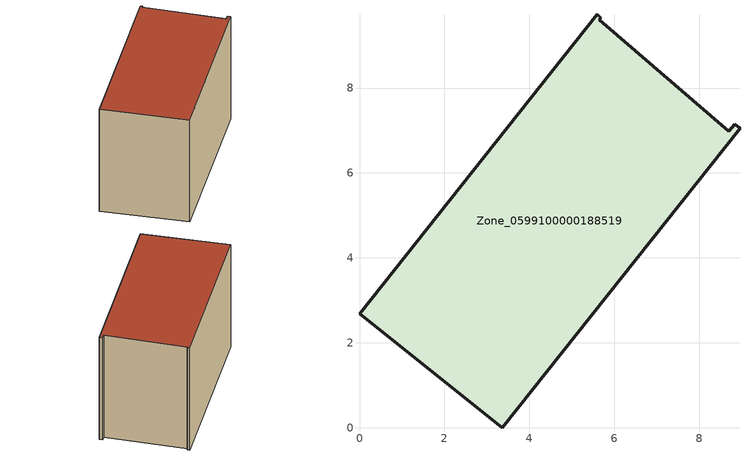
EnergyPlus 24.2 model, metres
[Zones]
Zone_0599100000188519
 floor ground (C_G): 8.84,7.15 8.96,7.05 3.36,0 0,2.68 5.59,9.73 5.69,9.66 5.65,9.61 8.7,6.98 z0.57
 wall outside (C_F): 3.36,0 8.96,7.05 8.84,7.15 8.7,6.98 5.65,9.61 5.69,9.66 5.59,9.73 0,2.68 3.36,0 z0.57:6.23
 roof outside (C_R): 8.96,7.05 8.84,7.15 8.7,6.98 5.65,9.61 5.69,9.66 5.59,9.73 0,2.68 3.36,0 z6.23
[BUILDING]
Pand.0599100000188519: North Axis=0; Terrain=City; Loads Convergence Tolerance Value=0.04; Temperature Convergence Tolerance Value=0.4; Solar Distribution=FullExterior; Maximum Number of Warmup Days=25; Minimum Number of Warmup Days=1
[Site:Location]
Rotterdam.The.Hague.AP_ZH_NLD Design_Conditions: Latitude=51.96; Longitude=4.45; Time Zone=1; Elevation=-4.5
[SITE:GROUNDTEMPERATURE:BUILDINGSURFACE]
18, 18, 18, 18, 18, 18, 18, 18, 18, 18, 18, 18
[MATERIAL] Thermal Absorptance=0.9; Solar Absorptance=0.7; Visible Absorptance=0.7
Name | Roughness | Thickness | Conductivity | Density | Specific Heat
G.TI.1946-1964 | MediumSmooth | 0.15 | 1 | 540 | 1210
F.TI.1946-1964 | Rough | 0.3 | 0.857143 | 1920 | 840
R.TI.1946-1964 | MediumRough | 0.2 | 0.277778 | 1500 | 1000
[CONSTRUCTION]
C_G: G.TI.1946-1964
C_F: F.TI.1946-1964
C_R: R.TI.1946-1964
[ZONE]
Zone_0599100000188519: Type=1; Multiplier=1; Ceiling Height=Autocalculate; Volume=Autocalculate; Floor Area=autocalculate; Part of Total Floor Area=Yes
[ZONEINFILTRATION:DESIGNFLOWRATE]
Infil_Zone_0599100000188519: Zone or ZoneList or Space or SpaceList=Zone_0599100000188519; Schedule=AlwaysOn; Design Flow Rate Calculation Method=Flow/Area; Flow Rate per Floor Area=0.003; Constant Term Coefficient=1; Temperature Term Coefficient=0; Velocity Term Coefficient=0; Velocity Squared Term Coefficient=0
[HVACTEMPLATE:ZONE:IDEALLOADSAIRSYSTEM]
Zone_0599100000188519: Maximum Heating Supply Air Temperature=50; Minimum Cooling Supply Air Temperature=13; Maximum Heating Supply Air Humidity Ratio=0.0156; Minimum Cooling Supply Air Humidity Ratio=0.0077; Heating Limit=NoLimit; Cooling Limit=NoLimit; Dehumidification Control Type=ConstantSensibleHeatRatio; Cooling Sensible Heat Ratio=0.7; Dehumidification Setpoint=60; Humidification Control Type=None; Humidification Setpoint=30; Outdoor Air Method=None; Outdoor Air Flow Rate per Person=0.00944; Outdoor Air Flow Rate per Zone Floor Area=0; Outdoor Air Flow Rate per Zone=0; Demand Controlled Ventilation Type=None; Outdoor Air Economizer Type=NoEconomizer; Heat Recovery Type=None; Sensible Heat Recovery Effectiveness=0.7; Latent Heat Recovery Effectiveness=0.65
[ZONECONTROL:THERMOSTAT]
ThermostatControl_Zone_0599100000188519: Zone or ZoneList=Zone_0599100000188519; Control Type Schedule=DualSetpointControlType; Control 1=Thermostat_Zone_0599100000188519; Temperature Difference Between Cutout And Setpoint=0
[THERMOSTATSETPOINT:DUALSETPOINT]
Thermostat_Zone_0599100000188519: Heating Setpoint Temperature Schedule=HeatingSetpoint_Zone_0599100000188519; Cooling Setpoint Temperature Schedule=CoolingSetpoint_Zone_0599100000188519
[SCHEDULE:COMPACT]
HeatingSetpoint_Zone_0599100000188519: Through: 12/31, For: AllDays, Until: 24:00, 21
CoolingSetpoint_Zone_0599100000188519: Through: 12/31, For: AllDays, Until: 24:00, 24
DualSetpointControlType: Through: 12/31, For: AllDays, Until: 24:00, 4
AlwaysOn: Through: 12/31, For: AllDays, Until: 24:00, 1
